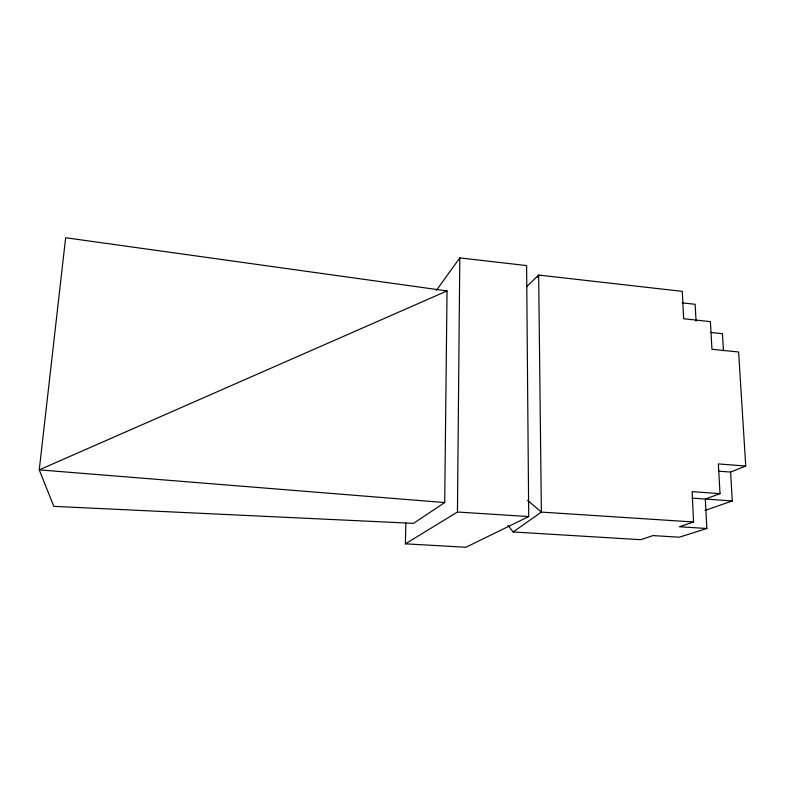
<?xml version="1.0" encoding="UTF-8"?>
<svg xmlns="http://www.w3.org/2000/svg" width="785" height="785" viewBox="0 0 785 785"><rect width="100%" height="100%" fill="white"/><g stroke="black" fill="none" stroke-linecap="round" stroke-linejoin="round"><path stroke-width="1.18" d="M405.394 543.828L457.449 512.016L459.804 257.892L526.607 265.585L528.707 516.569L465.917 547.263L405.394 543.828L405.855 522.987M444.702 502.567L447.038 290.931L65.646 237.737L39.25 469.862L53.822 506.364L413.518 523.36L444.702 502.567L39.25 469.862L447.038 290.931M537.332 277.125L538.657 275.064L682.302 291.363L683.647 318.749L710.415 321.634L711.956 349.276L738.606 351.984L745.75 466.045L730.599 472.07L718.422 471.147M436.391 290.391L459.804 257.892M526.519 286.78L538.657 275.064L541.375 512.095L513.154 531.965L507.964 525.361M745.75 466.045L718.354 463.915L720.022 493.637L705.322 499.054L706.853 528.501L679.31 537.205L653.002 535.586L640.746 539.688L513.154 531.965M705.018 510.446L732.297 500.938L730.599 472.07M720.022 493.637L692.105 491.645L693.587 521.986L679.368 526.745L706.853 528.501M457.449 512.016L528.707 516.569M693.587 521.986L541.375 512.095L527.54 500.3M692.272 498.141L732.297 500.938M710.69 332.447L722.465 333.694L723.476 350.816M682.155 302.853L695.167 304.295L696.05 321.261"/></g></svg>
